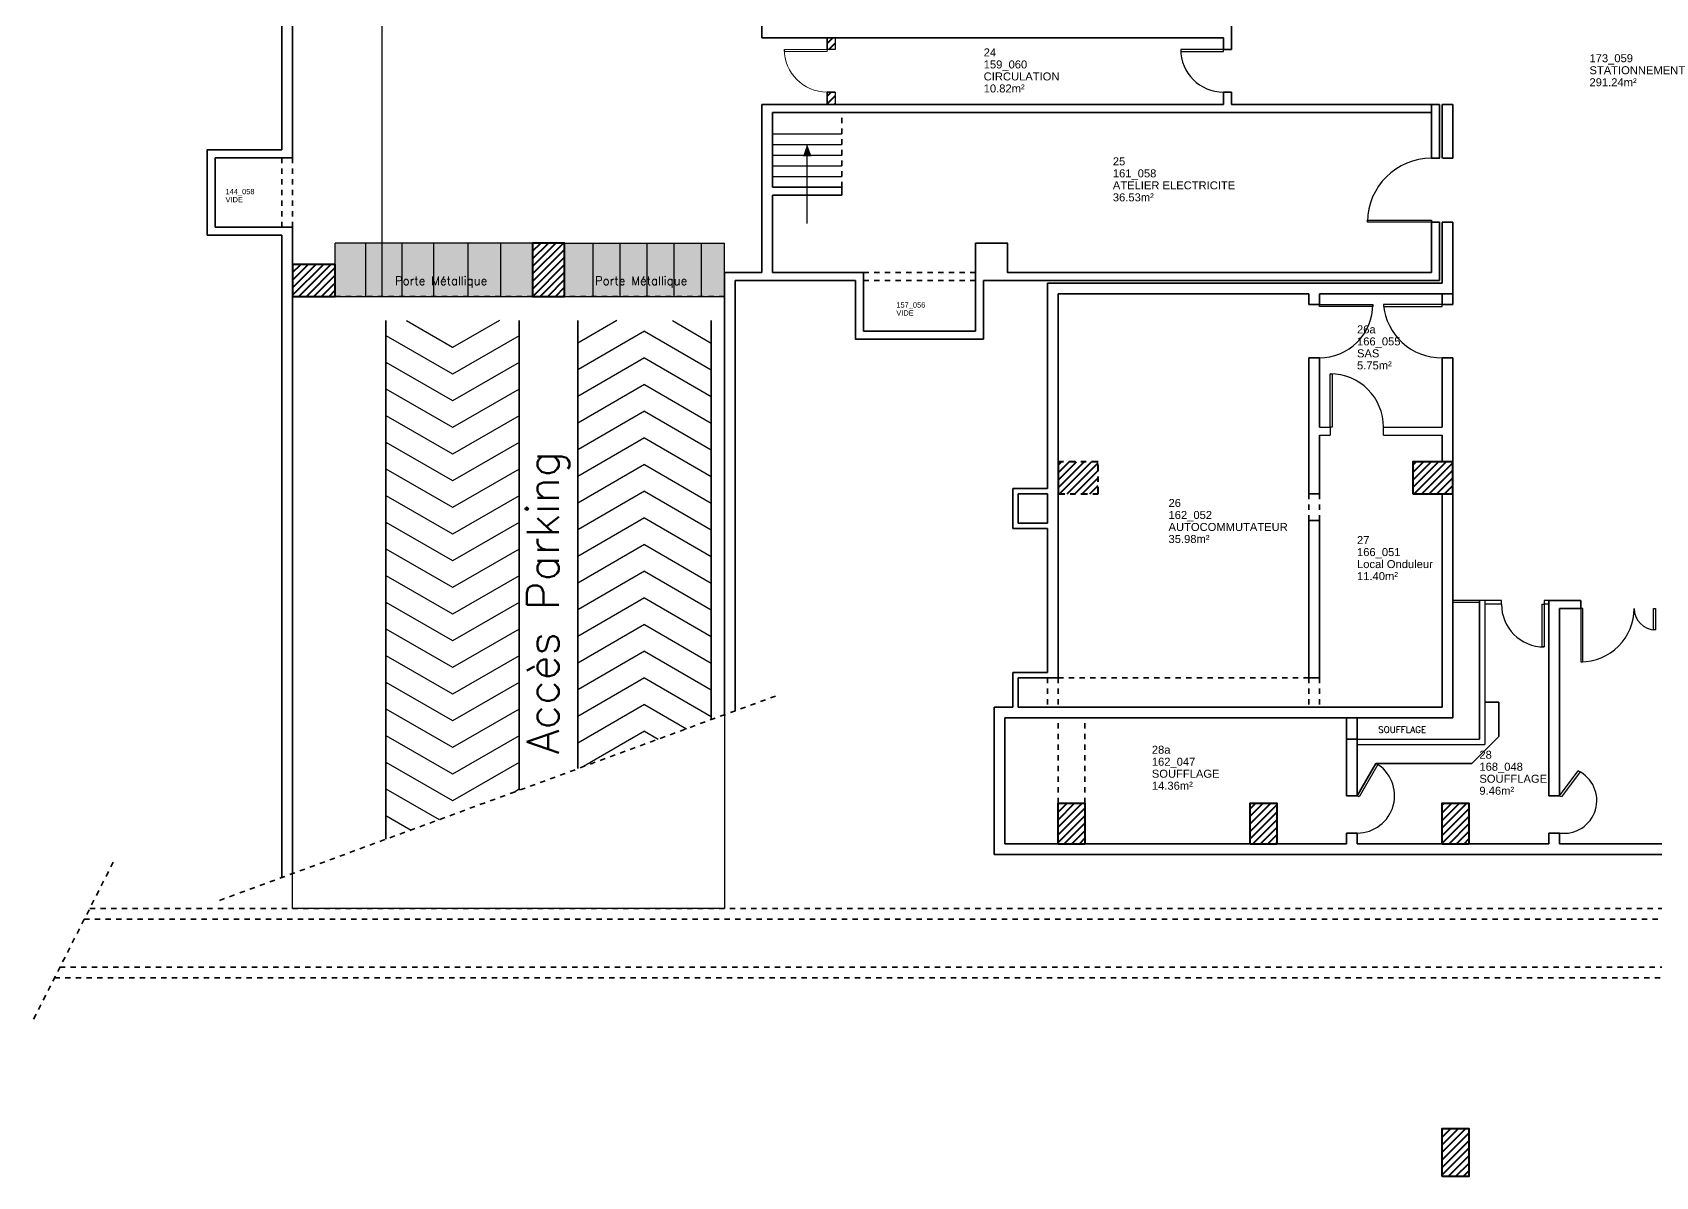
# Model space of a CAD drawing. Header units: metres. Extents: x -8 to 219, y -4 to 118.
# Drawn here: x 140.32 to 170.74, y 39.5 to 60.95 of the extents above; entities that cross this region are included whole.
import ezdxf

# ---------------------------------------------------------------- set-up
doc = ezdxf.new("R2010")
doc.units = ezdxf.units.M
doc.header["$LTSCALE"] = 0.1
doc.header["$MEASUREMENT"] = 0
for name, pattern in [('AXE', [2, 1.25, -0.25, 0.25, -0.25]), ('CACHÉ', [0.25, 0.125, -0.125]), ('CONTINU', [0]), ('DISCONTINU', [0.75, 0.5, -0.25])]:
    doc.linetypes.add(name, pattern=pattern)
doc.layers.get('0').update_dxf_attribs({"linetype": 'CONTINUOUS'})
for name, color, linetype, lineweight in [('003 Murs porteurs', 7, 'CONTINUOUS', 35), ('A_MURS_STRU', 7, 'CONTINU', 40), ('A_PORT', 7, 'CONTINU', 0)]:
    doc.layers.add(name, color=color, linetype=linetype, lineweight=lineweight)
for name, color, linetype in [('004 cloisons', 7, 'CONTINUOUS'), ('005 Portes', 7, 'CONTINUOUS'), ('00_tx_rep_local', 5, 'CONTINUOUS'), ('1008 marquage porte', 2, 'CONTINUOUS'), ('_Proj- portes', 1, 'CONTINUOUS'), ('A_ACCÈS', 7, 'CONTINUOUS'), ('A_Etiqu_Gaine', 7, 'CONTINUOUS'), ('A_Etiqu_Gaine_ancien', 7, 'CONTINUOUS'), ('A_Etiqu_Gaine_code', 7, 'CONTINUOUS'), ('A_Etiqu_Local', 7, 'CONTINUOUS'), ('A_Etiqu_Local_ancien', 7, 'CONTINUOUS'), ('A_MUR_CLOI', 7, 'CONTINUOUS'), ('chevrons parking', 7, 'CONTINUOUS')]:
    doc.layers.add(name, color=color, linetype=linetype)
doc.styles.add('Attribut', font='arial.ttf')
doc.styles.add('ROMANS', font='ROMANS')
doc.styles.add('SIMPLEX', font='SIMPLEX')

# ---------------------------------------------------------------- blocks, each defined once
blk = doc.blocks.new('BROCASS-G22')
at = {"layer": '005 Portes', "color": 7, "linetype": 'Continuous'}
blk.add_lwpolyline([(53.049999, 22.531349), (52.249996, 22.531349), (52.249996, 22.491348), (53.049999, 22.491348)], close=True, dxfattribs=at)
at = {"layer": '005 Portes', "color": 3, "linetype": 'Continuous'}
blk.add_arc((53.049999, 22.531342), 0.800999, 180.000005, 270.000001, dxfattribs=at)
blk = doc.blocks.new('BROCASS-G48')
at = {"layer": '005 Portes', "color": 7, "linetype": 'Continuous'}
blk.add_lwpolyline([(56.949997, 19.291054), (55.75, 19.291054), (55.75, 19.331055), (56.949997, 19.331055)], close=True, dxfattribs=at)
at = {"layer": '005 Portes', "color": 3, "linetype": 'Continuous'}
blk.add_arc((56.949997, 19.291054), 1.200001, 90.000003, 179.519023, dxfattribs=at)
blk = doc.blocks.new('BROCASS-G58')
at = {"layer": '005 Portes', "color": 7, "linetype": 'Continuous'}
blk.add_lwpolyline([(55.558544, 8.54), (55.908546, 9.146222), (55.943184, 9.126225), (55.593182, 8.520003)], close=True, dxfattribs=at)
at = {"layer": '005 Portes', "color": 3, "linetype": 'Continuous'}
blk.add_arc((55.558544, 8.54), 0.7, 270.000001, 60.000015, dxfattribs=at)
blk = doc.blocks.new('BROCASS-G59')
at = {"layer": '005 Portes', "color": 7, "linetype": 'Continuous'}
blk.add_lwpolyline([(59.350063, 8.54), (59.700066, 9.006222), (59.734703, 8.986225), (59.384701, 8.520003)], close=True, dxfattribs=at)
at = {"layer": '005 Portes', "color": 3, "linetype": 'Continuous'}
blk.add_arc((59.431412, 8.451215), 0.616604, 262.418928, 64.170583, dxfattribs=at)
blk = doc.blocks.new('BROCASS-G60')
at = {"layer": '005 Portes', "color": 7, "linetype": 'Continuous'}
blk.add_lwpolyline([(59.750065, 12.049819), (59.750065, 11.049811), (59.790073, 11.049811), (59.790073, 12.049819)], close=True, dxfattribs=at)
at = {"layer": '005 Portes', "color": 3, "linetype": 'Continuous'}
blk.add_arc((59.750065, 12.049819), 1, 270.000001, 0.00001, dxfattribs=at)
blk = doc.blocks.new('BROCASS-G61')
at = {"layer": '005 Portes', "color": 7, "linetype": 'Continuous'}
blk.add_lwpolyline([(61.150066, 12.049819), (61.150066, 11.649817), (61.110073, 11.649817), (61.110073, 12.049819)], close=True, dxfattribs=at)
at = {"layer": '005 Portes', "color": 3, "linetype": 'Continuous'}
blk.add_arc((61.150066, 12.049819), 0.400002, 180.000005, 269.528554, dxfattribs=at)
blk = doc.blocks.new('BROCASS-G62')
at = {"layer": '005 Portes', "color": 7, "linetype": 'Continuous'}
blk.add_lwpolyline([(57.150002, 17.750195), (56.050003, 17.750195), (56.050003, 17.710186), (57.150002, 17.710186)], close=True, dxfattribs=at)
at = {"layer": '005 Portes', "color": 3, "linetype": 'Continuous'}
blk.add_arc((57.135941, 17.839725), 1.089622, 184.713122, 270.73941, dxfattribs=at)
blk = doc.blocks.new('BROCASS-G65')
at = {"layer": '005 Portes', "color": 7, "linetype": 'Continuous'}
blk.add_lwpolyline([(55.050053, 15.449706), (55.050053, 16.449707), (55.090061, 16.449707), (55.090061, 15.449706)], close=True, dxfattribs=at)
at = {"layer": '005 Portes', "color": 3, "linetype": 'Continuous'}
blk.add_arc((55.050053, 15.449706), 1.000001, 359.999983, 89.999955, dxfattribs=at)
blk = doc.blocks.new('BROCASS-G66')
at = {"layer": '005 Portes', "color": 7, "linetype": 'Continuous'}
blk.add_lwpolyline([(54.850052, 17.750195), (55.850052, 17.750195), (55.850052, 17.710186), (54.850052, 17.710186)], close=True, dxfattribs=at)
at = {"layer": '005 Portes', "color": 3, "linetype": 'Continuous'}
blk.add_arc((54.850052, 17.750195), 1, 269.999973, 0.000017, dxfattribs=at)
blk = doc.blocks.new('BROCASS-G69')
at = {"layer": '005 Portes', "color": 7, "linetype": 'Continuous'}
blk.add_lwpolyline([(59.062692, 12.129819), (59.062708, 11.329816), (59.022707, 11.329816), (59.022692, 12.129819)], close=True, dxfattribs=at)
at = {"layer": '005 Portes', "color": 3, "linetype": 'Continuous'}
blk.add_arc((59.062685, 12.129819), 0.800999, 180.00109, 270.001083, dxfattribs=at)
blk = doc.blocks.new('A_Etiqu_Local')
at = {"style": 'Attribut', "flags": 1}
for tag, p in [('CODE_HOPITAL', (-0.446, 1.632)), ('CODE_SITE', (-0.446, 1.407)), ('CODE_BATIMENT', (-0.446, 1.182)), ('CODE_SECTEUR', (-0.446, 0.957)), ('CODE_ETAGE', (-0.446, 0.732)), ('NOM_NORMALISE', (-0.446, -0.843)), ('SECTEUR_ACTIVITE', (-0.446, -1.068)), ('SOUS_SECTEUR_ACTIVITE', (-0.446, -1.293)), ('VOLUME', (-0.446, -1.518)), ('SERVICE', (-0.446, -1.743)), ('CODE_UG', (-0.446, -1.968)), ('CODE_UA', (-0.446, -2.193)), ('CODE_POLE', (-0.446, -2.418)), ('OCCUPANT_EXTERNE', (-0.446, -2.643)), ('DISPONIBILITE', (-0.446, -2.868)), ('ACCES_HANDICAPES', (-0.446, -3.093)), ('NATURE_SOL', (-0.446, -3.318)), ('AMIANTE', (-0.446, -3.768)), ('RISQUE_LABORATOIRE', (-0.446, -3.543))]:
    blk.add_attdef(tag, p, '', height=0.15, dxfattribs=at)
at = {"layer": 'A_Etiqu_Local', "style": 'Attribut'}
for tag, p in [('CODE_PIECE', (-0.446, 0.282)), ('NOM_USAGE', (-0.446, 0.057)), ('SURFACE', (-0.446, -0.168))]:
    blk.add_attdef(tag, p, '', height=0.15, dxfattribs=at)
at = {"layer": 'A_Etiqu_Local_ancien', "style": 'Attribut'}
blk.add_attdef('CODE_PIECE_ANCIEN', (-0.446, 0.507), '', height=0.15, dxfattribs=at)
blk = doc.blocks.new('A_Etiqu_Gaine')
at = {"style": 'Attribut', "flags": 1}
for tag, p in [('CODE_HOPITAL', (-0.432, 0.865)), ('CODE_SITE', (-0.432, 0.715)), ('CODE_BATIMENT', (-0.432, 0.565)), ('CODE_SECTEUR', (-0.432, 0.415)), ('CODE_ETAGE', (-0.432, 0.265)), ('NOM_NORMALISE', (-0.432, -0.335)), ('SECTEUR_ACTIVITE', (-0.432, -0.485)), ('SOUS_SECTEUR_ACTIVITE', (-0.432, -0.635)), ('SURFACE', (-0.432, -0.785)), ('CODE_UG', (-0.432, -0.935)), ('AMIANTE', (-0.432, -1.235)), ('CODE_POLE', (-0.432, -1.085))]:
    blk.add_attdef(tag, p, '', height=0.1, dxfattribs=at)
at = {"layer": 'A_Etiqu_Gaine', "style": 'Attribut'}
blk.add_attdef('NOM_USAGE', (-0.432, -0.185), '', height=0.1, dxfattribs=at)
at = {"layer": 'A_Etiqu_Gaine_ancien', "style": 'Attribut'}
blk.add_attdef('CODE_PIECE_ANCIEN', (-0.432, 0.115), '', height=0.1, dxfattribs=at)
at = {"layer": 'A_Etiqu_Gaine_code', "style": 'Attribut'}
blk.add_attdef('CODE_PIECE', (-0.432, -0.035), '', height=0.1, dxfattribs=at)

msp = doc.modelspace()

# ---------------------------------------------------------------- hatches: boundary and pattern name
at = {"layer": '1008 marquage porte', "linetype": 'Continuous'}
h = msp.add_hatch(color=8, dxfattribs=at)
h.dxf.hatch_style = 1
h.paths.add_polyline_path([(146.563, 56.999), (145.991, 56.999), (145.991, 56.299), (146.563, 56.299)])
h.paths.add_polyline_path([(146.563, 56.299), (145.991, 56.299), (145.991, 55.999), (146.563, 55.999)])
h.paths.add_polyline_path([(147.841, 56.999), (147.246, 56.999), (147.246, 55.999), (147.841, 55.999)])
h.paths.add_polyline_path([(149.098, 56.999), (148.48, 56.999), (148.48, 55.999), (149.098, 55.999)])
h.paths.add_polyline_path([(151.333, 56.999), (150.826, 56.999), (150.826, 55.999), (151.333, 55.999)])
h.paths.add_polyline_path([(152.347, 56.999), (151.84, 56.999), (151.84, 55.999), (152.347, 55.999)])
h.paths.add_polyline_path([(153.291, 56.999), (152.854, 56.999), (152.854, 55.999), (153.291, 55.999)])
h.paths.add_polyline_path([(147.088, 56.107), (149.1, 56.107), (149.1, 56.427), (147.088, 56.427)], flags=9)
h.paths.add_polyline_path([(150.838, 56.107), (152.85, 56.107), (152.85, 56.427), (150.838, 56.427)], flags=9)
h = msp.add_hatch(color=8, dxfattribs=at)
h.dxf.hatch_style = 1
h.paths.add_polyline_path([(146.563, 55.999), (147.246, 55.999), (147.246, 56.999), (146.563, 56.999)])
h.paths.add_polyline_path([(148.48, 56.999), (147.841, 56.999), (147.841, 55.999), (148.48, 55.999)])
h.paths.add_polyline_path([(149.691, 56.999), (149.098, 56.999), (149.098, 55.999), (149.691, 55.999)])
h.paths.add_polyline_path([(150.826, 56.999), (150.291, 56.999), (150.291, 55.999), (150.826, 55.999)])
h.paths.add_polyline_path([(151.333, 55.999), (151.84, 55.999), (151.84, 56.999), (151.333, 56.999)])
h.paths.add_polyline_path([(152.347, 55.999), (152.854, 55.999), (152.854, 56.999), (152.347, 56.999)])
at = {"layer": 'A_MURS_STRU', "linetype": 'Continuous'}
h = msp.add_hatch(dxfattribs=at)
h.set_pattern_fill('ANSI31', color=8, scale=0.8, style=0)
h.set_pattern_definition([(45, (109.59121, 38.09947), (-0.07071068, 0.07071068), [])])
h.paths.add_polyline_path([(173.991, 67.099), (173.991, 67.449), (174.491, 67.449), (174.491, 67.099)])
h.paths.add_polyline_path([(174.691, 59.999), (173.691, 59.999), (173.691, 59.399), (174.691, 59.399)])
h.paths.add_polyline_path([(166.741, 65.849), (166.741, 67.049), (166.941, 67.049), (166.941, 65.849)])
h.paths.add_polyline_path([(166.541, 65.849), (166.541, 67.449), (166.691, 67.449), (166.691, 65.849)])
h.paths.add_polyline_path([(173.991, 65.849), (173.991, 67.049), (174.491, 67.049), (174.491, 65.849)])
h.paths.add_polyline_path([(174.691, 52.899), (173.941, 52.899), (173.941, 52.299), (174.691, 52.299)])
h.paths.add_polyline_path([(166.191, 52.299), (166.941, 52.299), (166.941, 52.899), (166.191, 52.899)])
h.paths.add_polyline_path([(173.941, 39.499), (173.941, 40.399), (174.441, 40.399), (174.441, 39.499)])
h.paths.add_polyline_path([(166.741, 39.499), (166.741, 40.399), (167.241, 40.399), (167.241, 39.499)])
h.paths.add_polyline_path([(152.291, 70.649), (152.291, 71.249), (153.041, 71.249), (153.041, 70.649)])
h.paths.add_polyline_path([(149.691, 56.999), (149.691, 55.999), (150.291, 55.999), (150.291, 56.999)])
h.paths.add_polyline_path([(173.941, 45.739), (174.441, 45.739), (174.441, 46.499), (173.941, 46.499)])
h.paths.add_polyline_path([(166.741, 45.739), (167.241, 45.739), (167.241, 46.499), (166.741, 46.499)])
h.paths.add_polyline_path([(163.141, 45.739), (163.641, 45.739), (163.641, 46.499), (163.141, 46.499)])
h.paths.add_polyline_path([(159.541, 45.739), (160.041, 45.739), (160.041, 46.499), (159.541, 46.499)])
h.paths.add_polyline_path([(159.541, 52.899), (159.541, 52.299), (160.291, 52.299), (160.291, 52.899)])
h.paths.add_polyline_path([(166.741, 71.249), (166.741, 70.649), (165.791, 70.649), (165.791, 71.249)])
h.paths.add_polyline_path([(145.191, 56.599), (145.191, 55.999), (145.991, 55.999), (145.991, 56.599)])
h.paths.add_polyline_path([(145.191, 64.049), (145.191, 63.449), (145.991, 63.449), (145.991, 64.049)])
h.paths.add_polyline_path([(145.191, 71.249), (145.191, 70.649), (145.991, 70.649), (145.991, 71.249)])
h.paths.add_polyline_path([(159.491, 71.249), (159.491, 70.649), (160.491, 70.649), (160.491, 71.249)])
h = msp.add_hatch(dxfattribs=at)
h.set_pattern_fill('ANSI31', color=8, scale=0.8, style=0)
h.paths.add_polyline_path([(155.21, 60.849), (155.36, 60.849), (155.36, 60.631), (155.21, 60.631)])
h.paths.add_polyline_path([(155.21, 59.83), (155.36, 59.83), (155.36, 59.599), (155.21, 59.599)])

# ---------------------------------------------------------------- linework, layer by layer
at = {"color": 8}
msp.add_lwpolyline([(145.992, 78.449), (146.866, 78.449), (146.866, 55.999)], dxfattribs=at)
at = {"layer": '003 Murs porteurs', "color": 8, "linetype": 'Continuous'}
for p, q in [((144.991, 77.849), (144.991, 58.749)), ((162.791, 66.899), (162.791, 60.631)), ((145.191, 63.449), (145.191, 58.599)), ((153.988, 61.149), (153.988, 60.849)), ((162.641, 60.849), (153.988, 60.849)), ((162.641, 60.849), (162.641, 60.631)), ((162.641, 60.631), (162.791, 60.631)), ((162.791, 59.83), (162.641, 59.83)), ((162.641, 59.83), (162.641, 59.599)), ((162.791, 59.83), (162.791, 59.599)), ((153.988, 59.599), (153.988, 56.449)), ((162.641, 59.599), (153.988, 59.599)), ((166.541, 59.449), (154.188, 59.449)), ((154.188, 59.449), (154.188, 58.049)), ((166.691, 59.599), (162.791, 59.599)), ((166.741, 59.599), (166.941, 59.599)), ((143.741, 58.599), (143.741, 57.299)), ((145.191, 58.599), (143.741, 58.599)), ((166.541, 58.591), (166.695, 58.591)), ((166.751, 58.591), (166.941, 58.591)), ((154.188, 58.049), (155.488, 58.049)), ((154.188, 57.899), (154.188, 56.449)), ((154.188, 57.899), (155.488, 57.899)), ((155.488, 57.899), (155.488, 58.049)), ((145.191, 57.299), (143.741, 57.299)), ((145.191, 57.299), (145.191, 56.599)), ((166.691, 57.391), (166.541, 57.391)), ((166.941, 57.391), (166.741, 57.391)), ((166.941, 57.391), (166.941, 55.85)), ((143.591, 57.149), (144.991, 57.149)), ((144.991, 57.149), (144.991, 45.106)), ((157.991, 56.999), (157.991, 55.349)), ((153.291, 56.449), (153.291, 48.157)), ((153.988, 56.449), (153.291, 56.449)), ((153.491, 56.299), (153.491, 48.23)), ((155.741, 56.299), (153.491, 56.299)), ((155.891, 56.449), (154.188, 56.449)), ((155.891, 56.449), (155.891, 55.349)), ((158.141, 55.199), (158.141, 56.299)), ((145.191, 55.999), (145.191, 45.18)), ((159.341, 52.399), (159.341, 56.249)), ((159.541, 52.899), (159.541, 56.049)), ((164.241, 56.049), (164.241, 55.85)), ((164.441, 56.049), (164.441, 55.85)), ((166.741, 56.049), (166.741, 55.85)), ((164.241, 55.85), (164.441, 55.85)), ((166.741, 55.85), (166.941, 55.85)), ((146.941, 55.546), (146.941, 45.823)), ((149.441, 55.546), (149.441, 46.742)), ((150.541, 55.546), (150.541, 47.146)), ((153.041, 55.546), (153.041, 48.065)), ((155.891, 55.349), (157.991, 55.349)), ((164.441, 54.85), (164.241, 54.85)), ((164.241, 54.85), (164.241, 52.299)), ((164.441, 54.85), (164.441, 53.549)), ((166.941, 54.85), (166.741, 54.85)), ((166.741, 54.85), (166.741, 53.549)), ((166.941, 54.85), (166.941, 48.099)), ((164.441, 53.399), (164.441, 52.299)), ((166.741, 53.399), (166.741, 52.899)), ((159.341, 52.399), (158.691, 52.399)), ((158.691, 51.649), (158.691, 52.399)), ((158.791, 51.749), (158.791, 52.299)), ((159.341, 52.299), (158.791, 52.299)), ((159.341, 51.749), (159.341, 52.299)), ((159.541, 48.849), (159.541, 52.299)), ((164.241, 52.299), (164.441, 52.299)), ((166.741, 52.299), (166.741, 48.299)), ((159.341, 51.749), (158.791, 51.749)), ((164.241, 51.799), (164.241, 48.849)), ((164.241, 51.799), (164.441, 51.799)), ((164.441, 51.799), (164.441, 48.849)), ((159.341, 51.649), (158.691, 51.649)), ((159.341, 48.949), (159.341, 51.649)), ((168.741, 46.639), (168.741, 50.299)), ((169.341, 50.299), (168.741, 50.299)), ((169.341, 50.299), (169.341, 50.149)), ((168.941, 46.639), (168.941, 50.149)), ((169.341, 50.149), (168.941, 50.149)), ((158.691, 48.299), (158.691, 48.949)), ((159.341, 48.949), (158.691, 48.949)), ((158.791, 48.299), (158.791, 48.849)), ((159.541, 48.849), (158.791, 48.849)), ((164.241, 48.849), (164.441, 48.849)), ((158.342, 45.539), (158.342, 48.299)), ((158.342, 48.299), (158.691, 48.299)), ((158.542, 48.099), (166.941, 48.099)), ((158.542, 45.739), (158.542, 48.099)), ((158.791, 48.299), (166.741, 48.299)), ((164.95, 46.639), (164.95, 48.099)), ((165.15, 46.639), (165.15, 48.099)), ((165.15, 47.699), (164.95, 47.699)), ((165.15, 46.639), (164.95, 46.639)), ((168.941, 46.639), (168.741, 46.639)), ((159.541, 45.739), (158.542, 45.739)), ((160.041, 45.739), (163.141, 45.739)), ((163.641, 45.739), (164.95, 45.739)), ((165.15, 45.939), (164.95, 45.939)), ((164.95, 45.739), (164.95, 45.939)), ((165.15, 45.739), (165.15, 45.939)), ((165.15, 45.739), (166.741, 45.739)), ((167.241, 45.739), (168.741, 45.739)), ((168.941, 45.939), (168.741, 45.939)), ((168.741, 45.739), (168.741, 45.939)), ((168.941, 45.739), (168.941, 45.939)), ((168.941, 45.739), (173.941, 45.739)), ((158.342, 45.539), (175.072, 45.539)), ((144.991, 45.106), (144.991, 45.106))]:
    msp.add_line(p, q, dxfattribs=at)
at = {"layer": '003 Murs porteurs', "color": 8, "linetype": 'CACHÉ'}
for p, q in [((155.488, 58.049), (155.488, 59.449)), ((144.991, 57.299), (144.991, 58.599)), ((145.191, 57.299), (145.191, 58.599)), ((157.991, 56.449), (155.891, 56.449)), ((157.991, 56.299), (155.891, 56.299)), ((145.991, 55.999), (153.291, 55.999)), ((164.241, 52.299), (164.241, 51.799)), ((164.441, 51.799), (164.441, 52.299)), ((159.341, 48.849), (159.341, 48.299)), ((164.241, 48.849), (159.541, 48.849)), ((159.541, 48.849), (159.541, 48.299)), ((164.241, 48.849), (164.241, 48.299)), ((164.441, 48.849), (164.441, 48.299)), ((159.541, 46.499), (159.541, 48.099)), ((160.041, 46.499), (160.041, 48.099)), ((141.389, 44.524), (175.072, 44.524)), ((141.287, 44.324), (175.072, 44.324)), ((140.729, 43.224), (175.072, 43.224)), ((140.83, 43.424), (175.072, 43.424))]:
    msp.add_line(p, q, dxfattribs=at)
at = {"layer": '003 Murs porteurs', "color": 8}
for p, q in [((167.441, 47.699), (167.441, 50.299)), ((167.802, 48.39), (167.541, 48.39)), ((167.802, 47.75), (167.802, 48.39)), ((167.297, 47.245), (167.802, 47.75)), ((165.15, 46.639), (165.501, 47.245)), ((165.501, 47.245), (167.297, 47.245))]:
    msp.add_line(p, q, dxfattribs=at)
at = {"layer": '003 Murs porteurs', "color": 8, "linetype": 'DISCONTINU'}
for p, q in [((143.824, 44.677), (154.294, 48.526)), ((141.831, 45.394), (140.315, 42.41))]:
    msp.add_line(p, q, dxfattribs=at)
at = {"layer": '003 Murs porteurs', "color": 8, "linetype": 'Continuous'}
for points in [[(166.541, 59.599), (166.541, 58.591)], [(166.691, 58.591), (166.691, 59.599)], [(166.741, 58.591), (166.741, 59.599)], [(166.941, 59.599), (166.941, 58.591)], [(143.591, 57.149), (143.591, 58.749), (144.991, 58.749)], [(166.541, 57.391), (166.541, 56.449), (158.591, 56.449), (158.591, 56.999), (157.991, 56.999)], [(158.141, 56.299), (166.691, 56.299), (166.691, 57.391)], [(166.741, 56.249), (166.741, 57.391)], [(158.141, 55.199), (155.741, 55.199), (155.741, 56.299)], [(159.341, 56.249), (166.741, 56.249)], [(164.241, 56.049), (159.541, 56.049)], [(166.941, 56.049), (164.441, 56.049)]]:
    msp.add_lwpolyline(points, dxfattribs=at)
at = {"layer": '004 cloisons', "color": 8}
msp.add_lwpolyline([(145.191, 55.999), (153.291, 55.999), (153.291, 44.524), (145.191, 44.524)], close=True, dxfattribs=at)
at = {"layer": '1008 marquage porte', "color": 8, "linetype": 'Continuous'}
for p, q in [((145.991, 55.999), (145.991, 56.999)), ((149.691, 56.999), (145.991, 56.999)), ((146.563, 55.999), (146.563, 56.999)), ((147.246, 55.999), (147.246, 56.999)), ((147.841, 55.999), (147.841, 56.999)), ((148.48, 55.999), (148.48, 56.999)), ((149.098, 55.999), (149.098, 56.999)), ((149.691, 55.999), (149.691, 56.999)), ((150.291, 56.999), (150.291, 55.999)), ((150.291, 56.999), (153.291, 56.999)), ((150.826, 55.999), (150.826, 56.999)), ((151.333, 55.999), (151.333, 56.999)), ((151.84, 55.999), (151.84, 56.999)), ((152.347, 55.999), (152.347, 56.999)), ((152.854, 55.999), (152.854, 56.999)), ((153.291, 55.999), (153.291, 56.999)), ((145.991, 55.999), (149.691, 55.999)), ((150.291, 55.999), (153.291, 55.999))]:
    msp.add_line(p, q, dxfattribs=at)
at = {"layer": '_Proj- portes', "color": 8, "linetype": 'Continuous'}
for p, q in [((155.21, 60.849), (155.21, 60.631)), ((155.36, 59.83), (155.21, 59.83)), ((155.21, 59.83), (155.21, 59.599)), ((155.36, 59.83), (155.36, 59.599))]:
    msp.add_line(p, q, dxfattribs=at)
at = {"layer": 'A_ACCÈS', "color": 8}
for p, q in [((154.188, 59.049), (155.488, 59.049)), ((154.188, 58.849), (155.488, 58.849)), ((154.838, 57.368), (154.838, 58.849)), ((154.188, 58.649), (155.488, 58.649)), ((154.188, 58.449), (155.488, 58.449)), ((154.188, 58.249), (155.488, 58.249))]:
    msp.add_line(p, q, dxfattribs=at)
msp.add_lwpolyline([(154.838, 58.849, 0, 0.161, 0), (154.839, 58.625, 0.161, 0.161, 0)], format="xyseb", dxfattribs=at)
at = {"layer": 'A_MUR_CLOI', "color": 8, "linetype": 'Continuous'}
for p, q in [((164.441, 53.549), (164.641, 53.549)), ((164.441, 53.399), (164.641, 53.399)), ((164.641, 53.549), (164.641, 53.399)), ((165.641, 53.549), (166.741, 53.549)), ((165.641, 53.399), (165.641, 53.549)), ((165.641, 53.399), (166.741, 53.399)), ((167.853, 50.299), (166.941, 50.299)), ((167.441, 50.259), (166.941, 50.259)), ((167.541, 50.299), (167.541, 47.599)), ((167.853, 50.229), (167.541, 50.229)), ((167.853, 50.229), (167.853, 50.299)), ((168.654, 50.299), (168.654, 50.229)), ((168.741, 50.299), (168.654, 50.299)), ((168.741, 50.229), (168.654, 50.229)), ((165.15, 47.699), (167.441, 47.699)), ((165.15, 47.599), (167.541, 47.599))]:
    msp.add_line(p, q, dxfattribs=at)
for points in [[(155.21, 60.849), (155.36, 60.849), (155.36, 60.631), (155.21, 60.631)], [(155.21, 59.83), (155.36, 59.83), (155.36, 59.599), (155.21, 59.599)]]:
    msp.add_lwpolyline(points, close=True, dxfattribs=at)
at = {"layer": 'A_MURS_STRU', "color": 8, "linetype": 'Continuous'}
for p, q in [((145.191, 56.599), (145.191, 55.999)), ((159.541, 52.899), (159.541, 52.299)), ((159.541, 45.739), (160.041, 45.739)), ((163.141, 45.739), (163.641, 45.739)), ((166.741, 45.739), (167.241, 45.739))]:
    msp.add_line(p, q, dxfattribs=at)
for points in [[(149.691, 56.999), (149.691, 55.999), (150.291, 55.999), (150.291, 56.999)], [(166.191, 52.299), (166.941, 52.299), (166.941, 52.899), (166.191, 52.899)], [(166.741, 39.499), (166.741, 40.399), (167.241, 40.399), (167.241, 39.499)]]:
    msp.add_lwpolyline(points, close=True, dxfattribs=at)
for points in [[(145.191, 55.999), (145.991, 55.999), (145.991, 56.599), (145.191, 56.599)], [(159.541, 45.739), (159.541, 46.499), (160.041, 46.499), (160.041, 45.739)], [(163.141, 45.739), (163.141, 46.499), (163.641, 46.499), (163.641, 45.739)], [(166.741, 45.739), (166.741, 46.499), (167.241, 46.499), (167.241, 45.739)]]:
    msp.add_lwpolyline(points, dxfattribs=at)
at = {"layer": 'A_MURS_STRU', "color": 8, "linetype": 'AXE'}
msp.add_lwpolyline([(159.541, 52.299), (160.291, 52.299), (160.291, 52.899), (159.541, 52.899)], dxfattribs=at)
at = {"layer": 'A_PORT', "color": 8, "linetype": 'Continuous'}
msp.add_lwpolyline([(155.21, 60.631), (154.41, 60.631), (154.41, 60.591), (155.21, 60.591)], close=True, dxfattribs=at)
msp.add_arc((155.21, 60.631), 0.801, 180, 270, dxfattribs=at)
at = {"layer": 'chevrons parking', "color": 8, "linetype": 'Continuous'}
for p, q in [((147.325, 55.546), (148.191, 55.046)), ((149.068, 55.546), (148.191, 55.04)), ((151.272, 55.546), (150.541, 55.124)), ((152.311, 55.546), (153.041, 55.124)), ((146.941, 55.267), (148.191, 54.546)), ((149.441, 55.261), (148.191, 54.54)), ((151.791, 55.346), (150.541, 54.624)), ((151.791, 55.346), (153.041, 54.624)), ((146.941, 54.767), (148.191, 54.046)), ((151.791, 54.846), (150.541, 54.124)), ((151.791, 54.846), (153.041, 54.124)), ((149.441, 54.761), (148.191, 54.04)), ((146.941, 54.267), (148.191, 53.546)), ((149.441, 54.261), (148.191, 53.54)), ((151.791, 54.346), (150.541, 53.624)), ((151.791, 54.346), (153.041, 53.624)), ((146.941, 53.767), (148.191, 53.046)), ((149.441, 53.761), (148.191, 53.04)), ((151.791, 53.846), (150.541, 53.124)), ((151.791, 53.846), (153.041, 53.124)), ((146.941, 53.267), (148.191, 52.546)), ((149.441, 53.261), (148.191, 52.54)), ((151.791, 53.346), (150.541, 52.624)), ((151.791, 53.346), (153.041, 52.624)), ((146.941, 52.767), (148.191, 52.046)), ((149.441, 52.761), (148.191, 52.04)), ((151.791, 52.846), (150.541, 52.124)), ((151.791, 52.846), (153.041, 52.124)), ((151.791, 52.346), (150.541, 51.624)), ((151.791, 52.346), (153.041, 51.624)), ((146.941, 52.267), (148.191, 51.546)), ((149.441, 52.261), (148.191, 51.54)), ((146.941, 51.767), (148.191, 51.046)), ((149.441, 51.761), (148.191, 51.04)), ((151.791, 51.846), (150.541, 51.124)), ((151.791, 51.846), (153.041, 51.124)), ((146.941, 51.267), (148.191, 50.546)), ((149.441, 51.261), (148.191, 50.54)), ((151.791, 51.346), (150.541, 50.624)), ((151.791, 51.346), (153.041, 50.624)), ((151.791, 50.846), (150.541, 50.124)), ((151.791, 50.846), (153.041, 50.124)), ((146.941, 50.767), (148.191, 50.046)), ((149.441, 50.761), (148.191, 50.04)), ((146.941, 50.267), (148.191, 49.546)), ((149.441, 50.261), (148.191, 49.54)), ((151.791, 50.346), (150.541, 49.624)), ((151.791, 50.346), (153.041, 49.624)), ((146.941, 49.767), (148.191, 49.046)), ((149.441, 49.761), (148.191, 49.04)), ((151.791, 49.846), (150.541, 49.124)), ((151.791, 49.846), (153.041, 49.124)), ((151.791, 49.346), (150.541, 48.624)), ((151.791, 49.346), (153.041, 48.624)), ((146.941, 49.267), (148.191, 48.546)), ((149.441, 49.261), (148.191, 48.54)), ((146.941, 48.767), (148.191, 48.046)), ((149.441, 48.761), (148.191, 48.04)), ((151.791, 48.846), (150.541, 48.124)), ((151.791, 48.846), (153.041, 48.124)), ((146.941, 48.267), (148.191, 47.546)), ((149.441, 48.261), (148.191, 47.54)), ((151.791, 48.346), (150.541, 47.624)), ((151.791, 48.346), (152.575, 47.894)), ((151.791, 47.846), (150.646, 47.185)), ((151.791, 47.846), (152.045, 47.699)), ((146.941, 47.767), (148.191, 47.046)), ((149.441, 47.761), (148.191, 47.04)), ((146.941, 47.267), (148.191, 46.546)), ((149.441, 47.261), (148.191, 46.54)), ((146.941, 46.767), (147.941, 46.19)), ((149.441, 46.761), (149.349, 46.708)), ((146.941, 46.267), (147.412, 45.996))]:
    msp.add_line(p, q, dxfattribs=at)

# ---------------------------------------------------------------- block references
at = {"layer": 'A_Etiqu_Gaine', "color": 8}
for p, values in [((144.366, 57.949), {'CODE_PIECE': '144_058', 'NOM_USAGE': 'VIDE'}), ((156.941, 55.824), {'CODE_PIECE': '157_056', 'NOM_USAGE': 'VIDE'})]:
    msp.add_blockref('A_Etiqu_Gaine', p, dxfattribs=at).add_auto_attribs(values)
at = {"layer": 'A_Etiqu_Local', "color": 8}
ref = msp.add_blockref('A_Etiqu_Local', (158.593, 59.991), dxfattribs=at)
ref.add_attrib('CODE_PIECE', '159_060', (158.147, 60.273), dxfattribs={"height": 0.15, "style": 'Attribut'})
ref.add_attrib('CODE_PIECE_ANCIEN', '24', (158.147, 60.498), dxfattribs={"layer": 'A_Etiqu_Local_ancien', "height": 0.15, "style": 'Attribut'})
ref.add_attrib('NOM_USAGE', 'CIRCULATION', (158.147, 60.048), dxfattribs={"height": 0.15, "style": 'Attribut'})
ref.add_attrib('SURFACE', '10.82m²', (158.147, 59.823), dxfattribs={"height": 0.15, "style": 'Attribut'})
ref = msp.add_blockref('A_Etiqu_Local', (169.949, 60.107), dxfattribs=at)
ref.add_attrib('CODE_PIECE', '173_059', (169.503, 60.389), dxfattribs={"height": 0.15, "style": 'Attribut'})
ref.add_attrib('NOM_USAGE', 'STATIONNEMENT', (169.503, 60.164), dxfattribs={"height": 0.15, "style": 'Attribut'})
ref.add_attrib('SURFACE', '291.24m²', (169.503, 59.939), dxfattribs={"height": 0.15, "style": 'Attribut'})
ref = msp.add_blockref('A_Etiqu_Local', (161.015, 57.949), dxfattribs=at)
ref.add_attrib('CODE_PIECE', '161_058', (160.568, 58.231), dxfattribs={"height": 0.15, "style": 'Attribut'})
ref.add_attrib('CODE_PIECE_ANCIEN', '25', (160.568, 58.456), dxfattribs={"layer": 'A_Etiqu_Local_ancien', "height": 0.15, "style": 'Attribut'})
ref.add_attrib('NOM_USAGE', 'ATELIER ELECTRICITE', (160.568, 58.006), dxfattribs={"height": 0.15, "style": 'Attribut'})
ref.add_attrib('SURFACE', '36.53m²', (160.568, 57.781), dxfattribs={"height": 0.15, "style": 'Attribut'})
ref = msp.add_blockref('A_Etiqu_Local', (165.591, 54.799), dxfattribs=at)
ref.add_attrib('CODE_PIECE', '166_055', (165.145, 55.081), dxfattribs={"height": 0.15, "style": 'Attribut'})
ref.add_attrib('CODE_PIECE_ANCIEN', '26a', (165.145, 55.306), dxfattribs={"layer": 'A_Etiqu_Local_ancien', "height": 0.15, "style": 'Attribut'})
ref.add_attrib('NOM_USAGE', 'SAS', (165.145, 54.856), dxfattribs={"height": 0.15, "style": 'Attribut'})
ref.add_attrib('SURFACE', '5.75m²', (165.145, 54.631), dxfattribs={"height": 0.15, "style": 'Attribut'})
ref = msp.add_blockref('A_Etiqu_Local', (162.058, 51.545), dxfattribs=at)
ref.add_attrib('CODE_PIECE', '162_052', (161.612, 51.827), dxfattribs={"height": 0.15, "style": 'Attribut'})
ref.add_attrib('CODE_PIECE_ANCIEN', '26', (161.612, 52.052), dxfattribs={"layer": 'A_Etiqu_Local_ancien', "height": 0.15, "style": 'Attribut'})
ref.add_attrib('NOM_USAGE', 'AUTOCOMMUTATEUR', (161.612, 51.602), dxfattribs={"height": 0.15, "style": 'Attribut'})
ref.add_attrib('SURFACE', '35.98m²', (161.612, 51.377), dxfattribs={"height": 0.15, "style": 'Attribut'})
ref = msp.add_blockref('A_Etiqu_Local', (165.591, 50.849), dxfattribs=at)
ref.add_attrib('CODE_PIECE', '166_051', (165.145, 51.131), dxfattribs={"height": 0.15, "style": 'Attribut'})
ref.add_attrib('CODE_PIECE_ANCIEN', '27', (165.145, 51.356), dxfattribs={"layer": 'A_Etiqu_Local_ancien', "height": 0.15, "style": 'Attribut'})
ref.add_attrib('NOM_USAGE', 'Local Onduleur', (165.145, 50.906), dxfattribs={"height": 0.15, "style": 'Attribut'})
ref.add_attrib('SURFACE', '11.40m²', (165.145, 50.681), dxfattribs={"height": 0.15, "style": 'Attribut'})
ref = msp.add_blockref('A_Etiqu_Local', (161.746, 46.919), dxfattribs=at)
ref.add_attrib('CODE_PIECE', '162_047', (161.299, 47.201), dxfattribs={"height": 0.15, "style": 'Attribut'})
ref.add_attrib('CODE_PIECE_ANCIEN', '28a', (161.299, 47.426), dxfattribs={"layer": 'A_Etiqu_Local_ancien', "height": 0.15, "style": 'Attribut'})
ref.add_attrib('NOM_USAGE', 'SOUFFLAGE', (161.299, 46.976), dxfattribs={"height": 0.15, "style": 'Attribut'})
ref.add_attrib('SURFACE', '14.36m²', (161.299, 46.751), dxfattribs={"height": 0.15, "style": 'Attribut'})
ref = msp.add_blockref('A_Etiqu_Local', (167.886, 46.825), dxfattribs=at)
ref.add_attrib('CODE_PIECE', '168_048', (167.439, 47.107), dxfattribs={"height": 0.15, "style": 'Attribut'})
ref.add_attrib('CODE_PIECE_ANCIEN', '28', (167.439, 47.332), dxfattribs={"layer": 'A_Etiqu_Local_ancien', "height": 0.15, "style": 'Attribut'})
ref.add_attrib('NOM_USAGE', 'SOUFFLAGE', (167.439, 46.882), dxfattribs={"height": 0.15, "style": 'Attribut'})
ref.add_attrib('SURFACE', '9.46m²', (167.439, 46.657), dxfattribs={"height": 0.15, "style": 'Attribut'})
at = {"layer": 'A_PORT', "color": 8, "linetype": 'Continuous'}
for name in ['BROCASS-G22', 'BROCASS-G48', 'BROCASS-G66', 'BROCASS-G62', 'BROCASS-G65', 'BROCASS-G69', 'BROCASS-G60', 'BROCASS-G61', 'BROCASS-G58', 'BROCASS-G59']:
    msp.add_blockref(name, (109.591, 38.099), dxfattribs=at)

# ---------------------------------------------------------------- texts
at = {"layer": '00_tx_rep_local', "color": 8, "linetype": 'Continuous', "style": 'ROMANS'}
for s, height, p in [('Porte Métallique', 0.16, (147.111, 56.213)), ('Porte Métallique', 0.16, (150.861, 56.213)), ('SOUFFLAGE', 0.12, (165.542, 47.818))]:
    msp.add_text(s, height=height, dxfattribs=at).set_placement(p)
at = {"layer": 'chevrons parking', "color": 8, "style": 'SIMPLEX'}
msp.add_text('Accès Parking', height=0.6, rotation=90, dxfattribs=at).set_placement((150.181, 47.416))

doc.saveas('drawing.dxf')
